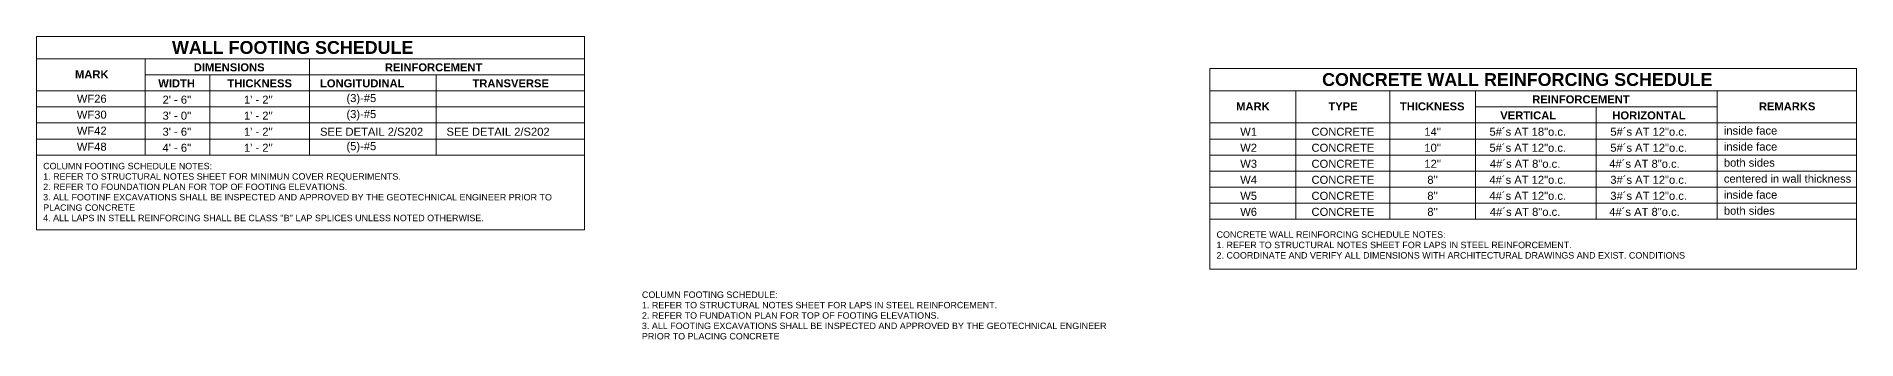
# Model space of a CAD drawing. Header units: inches. Extents: x -4164 to -1564, y 141 to 12367.
# Drawn here: x -1586.56 to -1564.17, y 141.22 to 144.95 of the extents above; entities that cross this region are included whole.
import ezdxf

# ---------------------------------------------------------------- set-up
doc = ezdxf.new("R2010")
doc.units = ezdxf.units.IN
doc.header["$MEASUREMENT"] = 0
doc.layers.add('A-DETL-THIN', color=151, linetype='Continuous', lineweight=9)
doc.layers.add('G-ANNO-TEXT', color=231, linetype='Continuous', lineweight=9)
doc.styles.add('Arial_6', font='arial.ttf', dxfattribs={"height": 0.098425})
doc.styles.add('Arial_7', font='arial.ttf', dxfattribs={"height": 0.07874})
doc.styles.add('Arial_B_1', font='arialbd.ttf', dxfattribs={"height": 0.15748})
doc.styles.add('Arial_B_2', font='arialbd.ttf', dxfattribs={"height": 0.098425})

msp = doc.modelspace()

# ---------------------------------------------------------------- linework, layer by layer
at = {"layer": 'A-DETL-THIN'}
for p, q in [((-1586.56129, 144.94661), (-1586.56129, 142.57253)), ((-1579.81949, 144.94661), (-1586.56129, 144.94661)), ((-1579.81949, 142.57253), (-1579.81949, 144.94661)), ((-1586.56129, 144.67101), (-1579.81949, 144.67101)), ((-1585.22271, 144.67101), (-1585.22271, 143.48991)), ((-1583.20083, 144.67101), (-1583.20083, 143.48991)), ((-1585.22271, 144.47416), (-1579.81949, 144.47416)), ((-1584.42975, 144.47416), (-1584.42975, 143.48991)), ((-1581.64512, 144.47416), (-1581.64512, 143.48991)), ((-1572.12784, 144.5529), (-1572.12784, 142.09022)), ((-1564.17173, 144.5529), (-1572.12784, 144.5529)), ((-1564.17173, 142.09022), (-1564.17173, 144.5529)), ((-1586.56129, 144.27731), (-1579.81949, 144.27731)), ((-1572.12784, 144.27731), (-1564.17173, 144.27731)), ((-1571.06962, 144.27731), (-1571.06962, 142.70251)), ((-1569.91337, 144.27731), (-1569.91337, 142.70251)), ((-1568.86113, 144.27731), (-1568.86113, 142.70251)), ((-1565.88709, 144.27731), (-1565.88709, 142.70251)), ((-1586.56129, 144.08046), (-1579.81949, 144.08046)), ((-1568.86113, 144.08046), (-1565.88709, 144.08046)), ((-1567.37414, 142.70251), (-1567.37414, 144.08046)), ((-1586.56129, 143.88361), (-1579.81949, 143.88361)), ((-1572.12784, 143.88361), (-1564.17173, 143.88361)), ((-1586.56129, 143.68676), (-1579.81949, 143.68676)), ((-1572.12784, 143.68676), (-1564.17173, 143.68676)), ((-1586.56129, 143.48991), (-1579.81949, 143.48991)), ((-1572.12784, 143.48991), (-1564.17173, 143.48991)), ((-1572.12784, 143.29306), (-1564.17173, 143.29306)), ((-1572.12784, 143.09621), (-1564.17173, 143.09621)), ((-1572.12784, 142.89936), (-1564.17173, 142.89936)), ((-1572.12784, 142.70251), (-1564.17173, 142.70251)), ((-1586.56129, 142.57253), (-1579.81949, 142.57253)), ((-1572.12784, 142.09022), (-1564.17173, 142.09022))]:
    msp.add_line(p, q, dxfattribs=at)

# ---------------------------------------------------------------- texts
at = {"layer": 'G-ANNO-TEXT', "color": 7, "attachment_point": 1}
for s, insert, char_height, width, style in [('WALL FOOTING SCHEDULE', (-1584.8933, 144.88999), 0.1574803, 3.61075, 'Arial_B_1'), ('MARK', (-1586.08637, 144.53059), 0.098425, 0.4986875, 'Arial_B_2'), ('WIDTH', (-1585.06225, 144.41986), 0.098425, 0.542875, 'Arial_B_2'), ('DIMENSIONS', (-1584.62549, 144.61671), 0.098425, 1.0573438, 'Arial_B_2'), ('THICKNESS', (-1584.21226, 144.41986), 0.098425, 0.9595, 'Arial_B_2'), ('LONGITUDINAL', (-1583.07254, 144.41986), 0.0984252, 1.2530313, 'Arial_B_2'), ('REINFORCEMENT', (-1582.27549, 144.61671), 0.0984252, 1.451875, 'Arial_B_2'), ('TRANSVERSE', (-1581.19707, 144.41986), 0.098425, 1.1299375, 'Arial_B_2'), ('CONCRETE WALL REINFORCING SCHEDULE', (-1570.74651, 144.49629), 0.1574803, 5.8422187, 'Arial_B_1'), ('WF26', (-1586.06384, 144.23142), 0.098425, 0.4481875, 'Arial_6'), ("2' - 6''", (-1585.00976, 144.21943), 0.098425, 0.42925, 'Arial_6'), ("1' - 2''", (-1584.00764, 144.21943), 0.098425, 0.42925, 'Arial_6'), ('(3)-#5', (-1582.74748, 144.23897), 0.098425, 0.4450312, 'Arial_6'), ('REINFORCEMENT', (-1568.16249, 144.22301), 0.0984252, 1.451875, 'Arial_B_2'), ('WF30', (-1586.06384, 144.03546), 0.098425, 0.4481875, 'Arial_6'), ("3' - 0''", (-1585.00976, 144.02258), 0.098425, 0.42925, 'Arial_6'), ("1' - 2''", (-1584.00764, 144.02258), 0.098425, 0.42925, 'Arial_6'), ('(3)-#5', (-1582.74748, 144.04211), 0.098425, 0.4450312, 'Arial_6'), ('MARK', (-1571.80384, 144.13689), 0.098425, 0.4986875, 'Arial_B_2'), ('TYPE', (-1570.66902, 144.13689), 0.098425, 0.4324062, 'Arial_B_2'), ('THICKNESS', (-1569.78901, 144.13689), 0.098425, 0.9595, 'Arial_B_2'), ('VERTICAL', (-1568.55496, 144.02616), 0.098425, 0.8269375, 'Arial_B_2'), ('HORIZONTAL', (-1567.17613, 144.02616), 0.098425, 1.08575, 'Arial_B_2'), ('REMARKS', (-1565.3737, 144.13689), 0.098425, 0.8395625, 'Arial_B_2'), ('WF42', (-1586.06384, 143.83861), 0.098425, 0.4481875, 'Arial_6'), ("3' - 6''", (-1585.00976, 143.82573), 0.098425, 0.42925, 'Arial_6'), ("1' - 2''", (-1584.00764, 143.82573), 0.098425, 0.42925, 'Arial_6'), ('SEE DETAIL 2/S202', (-1583.07254, 143.82573), 0.0984252, 1.5339375, 'Arial_6'), ('SEE DETAIL 2/S202', (-1581.51683, 143.82573), 0.0984252, 1.5339375, 'Arial_6'), ('W1', (-1571.75328, 143.82573), 0.098425, 0.2556562, 'Arial_6'), ('CONCRETE', (-1570.8766, 143.82573), 0.098425, 0.93425, 'Arial_6'), ("14''", (-1569.48845, 143.82573), 0.098425, 0.2461875, 'Arial_6'), ('5#´s AT 18"o.c.', (-1568.68784, 143.82573), 0.0984252, 1.148875, 'Arial_6'), ('5#´s AT 12"o.c.', (-1567.20085, 143.82573), 0.0984252, 1.148875, 'Arial_6'), ('inside face  ', (-1565.80447, 143.83968), 0.0984252, 0.88375, 'Arial_6'), ('WF48', (-1586.06384, 143.64176), 0.098425, 0.4481875, 'Arial_6'), ("4' - 6''", (-1585.00976, 143.62888), 0.098425, 0.42925, 'Arial_6'), ("1' - 2''", (-1584.00764, 143.62888), 0.098425, 0.42925, 'Arial_6'), ('(5)-#5', (-1582.74748, 143.64841), 0.098425, 0.4450312, 'Arial_6'), ('W2', (-1571.75328, 143.62888), 0.098425, 0.2556562, 'Arial_6'), ('CONCRETE', (-1570.8766, 143.62888), 0.098425, 0.93425, 'Arial_6'), ("10''", (-1569.48845, 143.62888), 0.098425, 0.2461875, 'Arial_6'), ('5#´s AT 12"o.c.', (-1568.68784, 143.62888), 0.0984252, 1.148875, 'Arial_6'), ('5#´s AT 12"o.c.', (-1567.20085, 143.62888), 0.0984252, 1.148875, 'Arial_6'), ('inside face  ', (-1565.80447, 143.64283), 0.0984252, 0.88375, 'Arial_6'), ('COLUMN FOOTING SCHEDULE NOTES:', (-1586.47819, 143.39418), 0.0787402, 2.5565625, 'Arial_7'), ('W3', (-1571.75328, 143.43203), 0.098425, 0.2556562, 'Arial_6'), ('CONCRETE', (-1570.8766, 143.43203), 0.098425, 0.93425, 'Arial_6'), ("12''", (-1569.48845, 143.43203), 0.098425, 0.2461875, 'Arial_6'), ('4#´s AT 8"o.c.', (-1568.68263, 143.43203), 0.0984252, 1.0573438, 'Arial_6'), ('4#´s AT 8"o.c.', (-1567.21388, 143.43203), 0.0984252, 1.0573438, 'Arial_6'), ('both sides', (-1565.80447, 143.44598), 0.098425, 0.7543437, 'Arial_6'), ('2. REFER TO FOUNDATION PLAN FOR TOP OF FOOTING ELEVATIONS.', (-1586.47819, 143.13898), 0.0787402, 4.6049687, 'Arial_7'), ('1. REFER TO STRUCTURAL NOTES SHEET FOR MINIMUN COVER REQUERIMENTS.', (-1586.47819, 143.26658), 0.0787402, 5.4224375, 'Arial_7'), ('W4', (-1571.75328, 143.23518), 0.098425, 0.2556562, 'Arial_6'), ('CONCRETE', (-1570.8766, 143.23518), 0.098425, 0.93425, 'Arial_6'), ("8''", (-1569.45199, 143.23518), 0.098425, 0.1546562, 'Arial_6'), ('4#´s AT 12"o.c.', (-1568.68784, 143.23518), 0.0984252, 1.148875, 'Arial_6'), ('3#´s AT 12"o.c.', (-1567.20085, 143.23518), 0.0984252, 1.148875, 'Arial_6'), ('centered in wall thickness ', (-1565.80447, 143.24913), 0.0984252, 1.9253125, 'Arial_6'), ('3. ALL FOOTINF EXCAVATIONS SHALL BE INSPECTED AND APPROVED BY THE GEOTECHNICAL ENGINEER PRIOR TO ', (-1586.47819, 143.01137), 0.0787402, 7.7706875, 'Arial_7'), ('PLACING CONCRETE', (-1586.47819, 142.88377), 0.0787402, 1.3950625, 'Arial_7'), ('W5', (-1571.75328, 143.03833), 0.098425, 0.2556562, 'Arial_6'), ('CONCRETE', (-1570.8766, 143.03833), 0.098425, 0.93425, 'Arial_6'), ("8''", (-1569.45199, 143.03833), 0.098425, 0.1546562, 'Arial_6'), ('4#´s AT 12"o.c.', (-1568.68784, 143.03833), 0.0984252, 1.148875, 'Arial_6'), ('4#´s AT 8"o.c.', (-1568.68263, 142.84148), 0.0984252, 1.0573438, 'Arial_6'), ('4#´s AT 8"o.c.', (-1567.21388, 142.84148), 0.0984252, 1.0573438, 'Arial_6'), ('3#´s AT 12"o.c.', (-1567.20085, 143.03833), 0.0984252, 1.148875, 'Arial_6'), ('both sides', (-1565.80447, 142.85543), 0.098425, 0.7543437, 'Arial_6'), ('inside face  ', (-1565.80447, 143.05228), 0.0984252, 0.88375, 'Arial_6'), ("4. ALL LAPS IN STELL REINFORCING SHALL BE CLASS ''B'' LAP SPLICES UNLESS NOTED OTHERWISE.", (-1586.47819, 142.75616), 0.0787402, 6.7133437, 'Arial_7'), ('W6', (-1571.75328, 142.84148), 0.098425, 0.2556562, 'Arial_6'), ('CONCRETE', (-1570.8766, 142.84148), 0.098425, 0.93425, 'Arial_6'), ("8''", (-1569.45199, 142.84148), 0.098425, 0.1546562, 'Arial_6'), ('CONCRETE WALL REINFORCING SCHEDULE NOTES:', (-1572.04474, 142.55257), 0.0787402, 3.4813437, 'Arial_7'), ('1. REFER TO STRUCTURAL NOTES SHEET FOR LAPS IN STEEL REINFORCEMENT.', (-1572.04474, 142.42496), 0.0787402, 5.3940312, 'Arial_7'), ('2. COORDINATE AND VERIFY ALL DIMENSIONS WITH ARCHITECTURAL DRAWINGS AND EXIST. CONDITIONS', (-1572.04474, 142.29736), 0.0787402, 7.1205, 'Arial_7'), ('COLUMN FOOTING SCHEDULE:', (-1579.11293, 141.81411), 0.0787402, 2.0515625, 'Arial_7'), ('2. REFER TO FUNDATION PLAN FOR TOP OF FOOTING ELEVATIONS.', (-1579.11293, 141.5589), 0.0787402, 4.5008125, 'Arial_7'), ('1. REFER TO STRUCTURAL NOTES SHEET FOR LAPS IN STEEL REINFORCEMENT.', (-1579.11293, 141.6865), 0.0787402, 5.3940312, 'Arial_7'), ('3. ALL FOOTING EXCAVATIONS SHALL BE INSPECTED AND APPROVED BY THE GEOTECHNICAL ENGINEER ', (-1579.11293, 141.43129), 0.0787402, 7.1015625, 'Arial_7'), ('PRIOR TO PLACING CONCRETE', (-1579.11293, 141.30369), 0.0787402, 2.0862812, 'Arial_7')]:
    msp.add_mtext(s, dxfattribs=dict(at, insert=insert, char_height=char_height, width=width, style=style))

doc.saveas('drawing.dxf')
